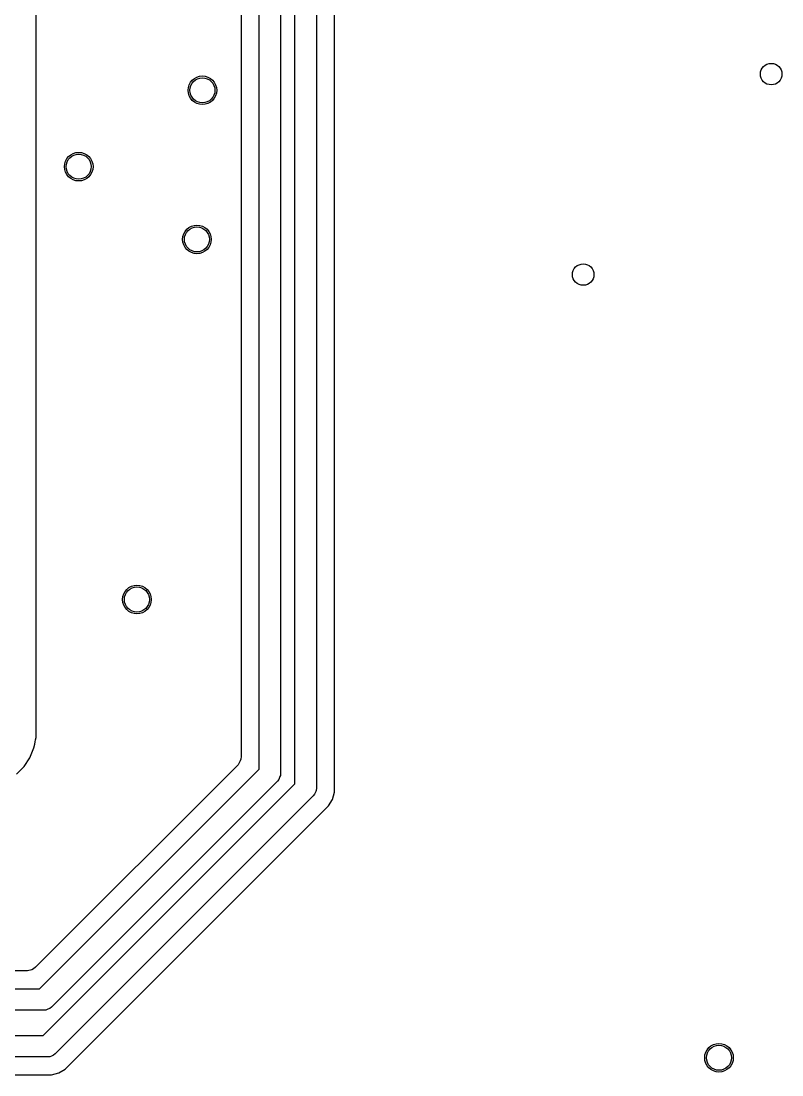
# Model space of a CAD drawing. Header units: inches. Extents: x 0.01 to 5.35, y 0.01 to 3.37.
# Drawn here: x 4.351 to 4.769, y 1.467 to 2.047 of the extents above; entities that cross this region are included whole.
import ezdxf

# ---------------------------------------------------------------- set-up
doc = ezdxf.new("R2010")
doc.units = ezdxf.units.IN
doc.header["$MEASUREMENT"] = 0
doc.layers.add('BLACK', color=250, linetype='CONTINUOUS')

msp = doc.modelspace()

# ---------------------------------------------------------------- linework, layer by layer
at = {"layer": 'BLACK', "linetype": 'CONTINUOUS'}
for p, q in [((4.48173, 1.63564), (4.48173, 2.37138)), ((4.49354, 2.36894), (4.49354, 1.63319)), ((4.50142, 1.62749), (4.50142, 2.36323)), ((4.51323, 2.36078), (4.51323, 1.62504)), ((4.52309, 1.62712), (4.52309, 2.35397)), ((4.47187, 2.32016), (4.47187, 1.64245)), ((4.35909, 1.67465), (4.35909, 2.29077)), ((4.35909, 1.65293), (4.35909, 1.67465)), ((4.35909, 1.67465), (4.35909, 1.67465)), ((4.35863, 1.65061), (4.35883, 1.65162)), ((4.35883, 1.65162), (4.35909, 1.65293)), ((4.35573, 1.64185), (4.35796, 1.64722)), ((4.35796, 1.64722), (4.35836, 1.64925)), ((4.35836, 1.64925), (4.35863, 1.65061)), ((4.35863, 1.65061), (4.35863, 1.65061)), ((4.35249, 1.63701), (4.35573, 1.64185)), ((4.47138, 1.64008), (4.47015, 1.638)), ((4.47167, 1.64107), (4.47138, 1.64008)), ((4.47187, 1.64245), (4.47167, 1.64107)), ((4.34838, 1.63289), (4.35249, 1.63701)), ((4.47015, 1.638), (4.35874, 1.52659)), ((4.3609, 1.5148), (4.48173, 1.63564)), ((4.49181, 1.62902), (4.36752, 1.50472)), ((4.49255, 1.62991), (4.49181, 1.62902)), ((4.4932, 1.63149), (4.49255, 1.62991)), ((4.49343, 1.63204), (4.4932, 1.63149)), ((4.49354, 1.63319), (4.49343, 1.63204)), ((4.36303, 1.4891), (4.50142, 1.62749)), ((4.51288, 1.62333), (4.51223, 1.62176)), ((4.51311, 1.62389), (4.51288, 1.62333)), ((4.51323, 1.62504), (4.51311, 1.62389)), ((4.52202, 1.61895), (4.52309, 1.62296)), ((4.52309, 1.62296), (4.52309, 1.62712)), ((4.5115, 1.62086), (4.36965, 1.47902)), ((4.51223, 1.62176), (4.5115, 1.62086)), ((4.51994, 1.61536), (4.52202, 1.61895)), ((4.37516, 1.47058), (4.51994, 1.61536)), ((4.35438, 1.52467), (3.49972, 1.52467)), ((4.35672, 1.52526), (4.35438, 1.52467)), ((4.35763, 1.52576), (4.35672, 1.52526)), ((4.35874, 1.52659), (4.35763, 1.52576)), ((3.49342, 1.5148), (4.3609, 1.5148)), ((4.36334, 1.50299), (3.49342, 1.50299)), ((4.36449, 1.50311), (4.36334, 1.50299)), ((4.36551, 1.50353), (4.36449, 1.50311)), ((4.36662, 1.50399), (4.36551, 1.50353)), ((4.36752, 1.50472), (4.36662, 1.50399)), ((3.5033, 1.4891), (4.36303, 1.4891)), ((4.36751, 1.47777), (4.36663, 1.4774)), ((4.36876, 1.47828), (4.36751, 1.47777)), ((4.36965, 1.47902), (4.36876, 1.47828)), ((4.36548, 1.47729), (3.5033, 1.47729)), ((4.36663, 1.4774), (4.36548, 1.47729)), ((3.50961, 1.46743), (4.36755, 1.46743)), ((4.36755, 1.46743), (4.37156, 1.4685)), ((4.36755, 1.46743), (4.36755, 1.46743)), ((4.37156, 1.4685), (4.37516, 1.47058))]:
    msp.add_line(p, q, dxfattribs=at)
at = {"layer": 'BLACK'}
for centre, radius in [((4.76323, 2.01776), 0.00591), ((4.45054, 2.00886), 0.00787), ((4.38254, 1.96686), 0.00787), ((4.44754, 1.92686), 0.00787), ((4.65988, 1.90752), 0.00591), ((4.41454, 1.72886), 0.00787), ((4.73454, 1.47686), 0.00787)]:
    msp.add_circle(centre, radius, dxfattribs=at)
at = {"layer": 'WHITE'}
for centre, radius in [((4.76323, 2.01776), 0.00591), ((4.45054, 2.00886), 0.00689), ((4.38254, 1.96686), 0.00689), ((4.44754, 1.92686), 0.00689), ((4.65988, 1.90752), 0.00591), ((4.41454, 1.72886), 0.00689), ((4.73454, 1.47686), 0.00689)]:
    msp.add_circle(centre, radius, dxfattribs=at)

doc.saveas('drawing.dxf')
